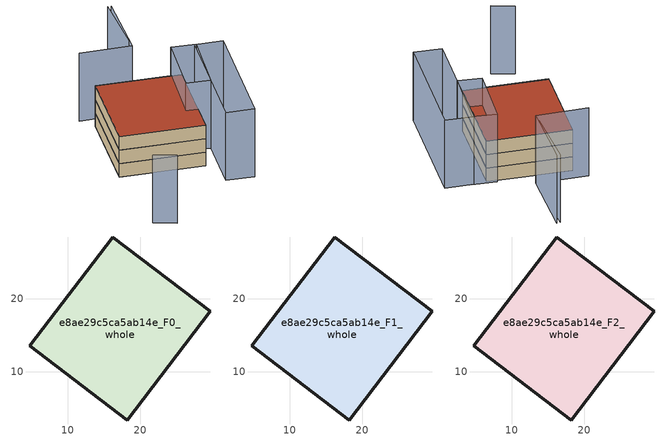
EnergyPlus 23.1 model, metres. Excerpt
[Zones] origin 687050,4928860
e8ae29c5ca5ab14e_F0_whole
 floor ground (EU_floor_Construction): 18.2,3.33 29.62,18.33 16.23,28.53 4.81,13.53 z0
 wall outside (EU_wall_Construction): 4.81,13.53 16.23,28.53 29.62,18.33 18.2,3.33 4.81,13.53 z0:3
e8ae29c5ca5ab14e_F1_whole
 floor to e8ae29c5ca5ab14e_F0_whole (EU_floor_Construction): 18.2,3.33 29.62,18.33 16.23,28.53 4.81,13.53 z3
 wall outside (EU_wall_Construction): 4.81,13.53 16.23,28.53 29.62,18.33 18.2,3.33 4.81,13.53 z3:6
e8ae29c5ca5ab14e_F2_whole
 floor to e8ae29c5ca5ab14e_F1_whole (EU_floor_Construction): 18.2,3.33 29.62,18.33 16.23,28.53 4.81,13.53 z6
 wall outside (EU_wall_Construction): 4.81,13.53 16.23,28.53 29.62,18.33 18.2,3.33 4.81,13.53 z6:9
 roof outside (EU_roof_Construction): 29.62,18.33 18.2,3.33 4.81,13.53 16.23,28.53 z9
shading: -4.04,-1.7 -1.15,-5.35 / 25.23,27.62 32.26,38.33 / 32.82,37.95 24.17,25.97 / 24.17,25.97 15.8,32.02 / 36.28,13.65 20.98,-6.29 / 20.98,-6.29 16.49,-2.85 / 16.49,-2.85 31.79,17.09 / 31.79,17.09 36.28,13.65 / 23.77,6.57 20,9.63 / 20,9.63 28.33,19.9 / 28.33,19.9 32.1,16.84 / 32.1,16.84 23.77,6.57 z0:15
[Building]
EU S2 Campaign: North Axis=0; Terrain=City; Solar Distribution=FullExterior
[Site:Location]
Bologna: Latitude=44.5; Longitude=11.25; Time Zone=1; Elevation=37
[SizingPeriod:WeatherFileDays]
AnnualSizingPeriod: Begin Month=1; Begin Day of Month=1; End Month=12; End Day of Month=31; Day of Week for Start Day=Monday; Use Weather File Daylight Saving Period=No; Use Weather File Rain and Snow Indicators=No
[MATERIAL]
EU_InternalMass_Material: Roughness=MediumRough; Thickness=0.1; Conductivity=1; Density=1800; Specific Heat=900; Thermal Absorptance=0.9; Solar Absorptance=0.7; Visible Absorptance=0.7
[MATERIAL:NOMASS] Roughness=MediumRough; Thermal Absorptance=0.9; Solar Absorptance=0.7; Visible Absorptance=0.7
Name | Thermal Resistance
EU_wall_NoMass | 0.937881
EU_roof_NoMass | 0.548572
EU_floor_NoMass | 0.71348
[CONSTRUCTION]
EU_wall_Construction: EU_wall_NoMass
EU_roof_Construction: EU_roof_NoMass
EU_floor_Construction: EU_floor_NoMass
EU_InternalMass_Construction: EU_InternalMass_Material
[ZONE] Type=1; Multiplier=1; Ceiling Height=autocalculate; Floor Area=autocalculate; Part of Total Floor Area=Yes
Name | Volume
e8ae29c5ca5ab14e_F0_whole | 952.056
e8ae29c5ca5ab14e_F1_whole; e8ae29c5ca5ab14e_F2_whole | 952.057
[INTERNALMASS] Construction=EU_InternalMass_Construction; Surface Area=317.352
Name | Zone or ZoneList
e8ae29c5ca5ab14e_F0_whole_EU_InternalMass | e8ae29c5ca5ab14e_F0_whole
e8ae29c5ca5ab14e_F1_whole_EU_InternalMass | e8ae29c5ca5ab14e_F1_whole
e8ae29c5ca5ab14e_F2_whole_EU_InternalMass | e8ae29c5ca5ab14e_F2_whole
[OTHEREQUIPMENT] Fuel Type=Electricity; Design Level Calculation Method=Watts/Area; Power per Zone Floor Area=1; Fraction Latent=0; Fraction Radiant=0; Fraction Lost=0; Carbon Dioxide Generation Rate=0; EndUse Subcategory=EU_Step8_InternalGains
Name | Zone or ZoneList or Space or SpaceList | Schedule
EU_Step8_InternalGain_e8ae29c5ca5ab14e_F0_whole_f000 | e8ae29c5ca5ab14e_F0_whole | EU_Step8_GainSchedule_e8ae29c5ca5ab14e_F0_whole_f000
EU_Step8_InternalGain_e8ae29c5ca5ab14e_F1_whole_f000 | e8ae29c5ca5ab14e_F1_whole | EU_Step8_GainSchedule_e8ae29c5ca5ab14e_F1_whole_f000
EU_Step8_InternalGain_e8ae29c5ca5ab14e_F2_whole_f000 | e8ae29c5ca5ab14e_F2_whole | EU_Step8_GainSchedule_e8ae29c5ca5ab14e_F2_whole_f000
[ZONEVENTILATION:DESIGNFLOWRATE] Schedule=EU_AlwaysOn; Design Flow Rate Calculation Method=AirChanges/Hour; Air Changes per Hour=0.687892; Ventilation Type=Natural; Fan Pressure Rise=0; Fan Total Efficiency=1; Constant Term Coefficient=1; Temperature Term Coefficient=0; Velocity Term Coefficient=0; Velocity Squared Term Coefficient=0; Minimum Indoor Temperature=-100; Maximum Indoor Temperature=100; Delta Temperature=-100; Minimum Outdoor Temperature=-100; Maximum Outdoor Temperature=100; Maximum Wind Speed=40
Name | Zone or ZoneList or Space or SpaceList
EU_ConstantAir_e8ae29c5ca5ab14e_F0_whole | e8ae29c5ca5ab14e_F0_whole
EU_ConstantAir_e8ae29c5ca5ab14e_F1_whole | e8ae29c5ca5ab14e_F1_whole
EU_ConstantAir_e8ae29c5ca5ab14e_F2_whole | e8ae29c5ca5ab14e_F2_whole
[HVACTEMPLATE:THERMOSTAT] Constant Heating Setpoint=20; Constant Cooling Setpoint=50
EU_HeatOnly_e8ae29c5ca5ab14e_F0_whole; EU_HeatOnly_e8ae29c5ca5ab14e_F1_whole; EU_HeatOnly_e8ae29c5ca5ab14e_F2_whole
[HVACTEMPLATE:ZONE:IDEALLOADSAIRSYSTEM] System Availability Schedule=EU_AlwaysOn; Maximum Heating Supply Air Temperature=50; Minimum Cooling Supply Air Temperature=13; Maximum Heating Supply Air Humidity Ratio=0.0156; Minimum Cooling Supply Air Humidity Ratio=0.0077; Heating Limit=NoLimit; Cooling Limit=NoLimit; Heating Availability Schedule=EU_AlwaysOn; Cooling Availability Schedule=EU_CoolingOff; Dehumidification Control Type=ConstantSensibleHeatRatio; Cooling Sensible Heat Ratio=0.7; Dehumidification Setpoint=60; Humidification Control Type=None; Humidification Setpoint=30; Outdoor Air Method=None; Outdoor Air Flow Rate per Person=0.00944; Outdoor Air Flow Rate per Zone Floor Area=0; Outdoor Air Flow Rate per Zone=0; Demand Controlled Ventilation Type=None; Outdoor Air Economizer Type=NoEconomizer; Heat Recovery Type=None; Sensible Heat Recovery Effectiveness=0.7; Latent Heat Recovery Effectiveness=0.65
Name | Template Thermostat
e8ae29c5ca5ab14e_F0_whole | EU_HeatOnly_e8ae29c5ca5ab14e_F0_whole
e8ae29c5ca5ab14e_F1_whole | EU_HeatOnly_e8ae29c5ca5ab14e_F1_whole
e8ae29c5ca5ab14e_F2_whole | EU_HeatOnly_e8ae29c5ca5ab14e_F2_whole
[SIZING:ZONE] Zone Cooling Design Supply Air Temperature Input Method=SupplyAirTemperature; Zone Cooling Design Supply Air Temperature=13; Zone Heating Design Supply Air Temperature Input Method=SupplyAirTemperature; Zone Heating Design Supply Air Temperature=50; Zone Cooling Design Supply Air Humidity Ratio=0.008; Zone Heating Design Supply Air Humidity Ratio=0.008; Cooling Design Air Flow Method=DesignDay; Cooling Design Air Flow Rate=0; Cooling Minimum Air Flow per Zone Floor Area=0.000762; Cooling Minimum Air Flow=0; Cooling Minimum Air Flow Fraction=0.2; Heating Design Air Flow Method=DesignDay; Heating Design Air Flow Rate=0; Heating Maximum Air Flow per Zone Floor Area=0.002032; Heating Maximum Air Flow=0.141576; Heating Maximum Air Flow Fraction=0.3; Account for Dedicated Outdoor Air System=No; Dedicated Outdoor Air System Control Strategy=NeutralSupplyAir; Dedicated Outdoor Air Low Setpoint Temperature for Design=autosize; Dedicated Outdoor Air High Setpoint Temperature for Design=autosize; Zone Load Sizing Method=Sensible Load Only No Latent Load; Zone Latent Cooling Design Supply Air Humidity Ratio Input Method=HumidityRatioDifference; Zone Cooling Design Supply Air Humidity Ratio Difference=0.005; Zone Latent Heating Design Supply Air Humidity Ratio Input Method=HumidityRatioDifference; Zone Humidification Design Supply Air Humidity Ratio Difference=0.005
e8ae29c5ca5ab14e_F0_whole; e8ae29c5ca5ab14e_F1_whole; e8ae29c5ca5ab14e_F2_whole
[SCHEDULE:CONSTANT]
Name | Hourly Value
EU_AlwaysOn | 1
EU_CoolingOff | 0
[SCHEDULE:FILE] Column Number=1; Rows to Skip at Top=0; Number of Hours of Data=8760; Column Separator=Comma; Interpolate to Timestep=No; Minutes per Item=60; Adjust Schedule for Daylight Savings=Yes
Name | File
EU_Step8_GainSchedule_e8ae29c5ca5ab14e_F0_whole_f000 | ../../schedules/e8ae29c5ca5ab14e/e8ae29c5ca5ab14e_F0_whole_f000_gain.csv
EU_Step8_GainSchedule_e8ae29c5ca5ab14e_F1_whole_f000 | ../../schedules/e8ae29c5ca5ab14e/e8ae29c5ca5ab14e_F1_whole_f000_gain.csv
EU_Step8_GainSchedule_e8ae29c5ca5ab14e_F2_whole_f000 | ../../schedules/e8ae29c5ca5ab14e/e8ae29c5ca5ab14e_F2_whole_f000_gain.csv
